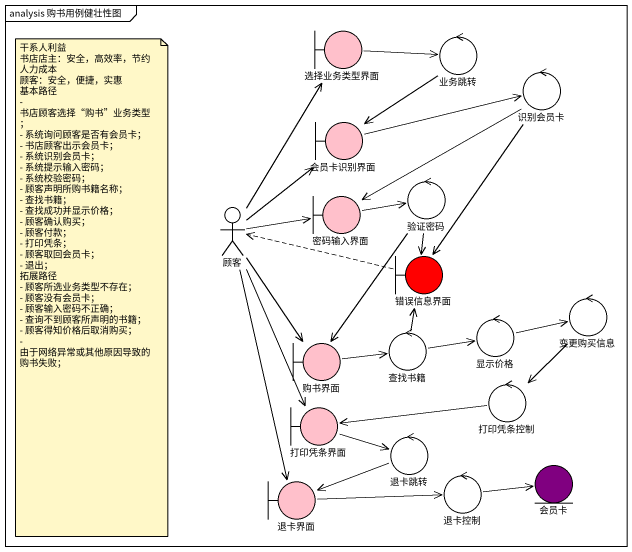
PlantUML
@startuml
mainframe analysis 购书用例健壮性图
boundary 选择业务类型界面 #FFC0CB
control 业务跳转
control 识别会员卡
boundary 会员卡识别界面 #FFC0CB
control 验证密码
actor 顾客
boundary 密码输入界面 #FFC0CB
boundary 错误信息界面 #FF0000
control 变更购买信息
control 查找书籍
control 显示价格
boundary 购书界面 #FFC0CB
boundary 打印凭条界面 #FFC0CB
control 打印凭条控制
control 退卡跳转
boundary 退卡界面 #FFC0CB
control 退卡控制
entity 会员卡 #800080
选择业务类型界面 -right-> 业务跳转
业务跳转 --> 会员卡识别界面
识别会员卡 --> 密码输入界面
识别会员卡 --> 错误信息界面
会员卡识别界面 -right-> 识别会员卡
验证密码 --> 错误信息界面
验证密码 --> 购书界面
顾客 -up-> 选择业务类型界面
顾客 -up-> 会员卡识别界面
顾客 -right-> 密码输入界面
顾客 --> 购书界面
顾客 --> 打印凭条界面
顾客 --> 退卡界面
密码输入界面 -right-> 验证密码
错误信息界面 .left.> 顾客
变更购买信息 --> 打印凭条控制
查找书籍 -up-> 错误信息界面
查找书籍 -right-> 显示价格
显示价格 -right-> 变更购买信息
购书界面 -right-> 查找书籍
打印凭条界面 -right-> 退卡跳转
打印凭条控制 -left-> 打印凭条界面
退卡跳转 -left-> 退卡界面
退卡界面 -right-> 退卡控制
退卡控制 -right-> 会员卡
note as N1
  干系人利益
  书店店主：安全，高效率，节约人力成本
  顾客：安全，便捷，实惠
  基本路径
  - 书店顾客选择“购书”业务类型；
  - 系统询问顾客是否有会员卡；
  - 书店顾客出示会员卡；
  - 系统识别会员卡；
  - 系统提示输入密码；
  - 系统校验密码；
  - 顾客声明所购书籍名称；
  - 查找书籍；
  - 查找成功并显示价格；
  - 顾客确认购买；
  - 顾客付款；
  - 打印凭条；
  - 顾客取回会员卡；
  - 退出；
  拓展路径
  - 顾客所选业务类型不存在；
  - 顾客没有会员卡；
  - 顾客输入密码不正确；
  - 查询不到顾客所声明的书籍；
  - 顾客得知价格后取消购买；
  - 由于网络异常或其他原因导致的购书失败；
end note
@enduml
